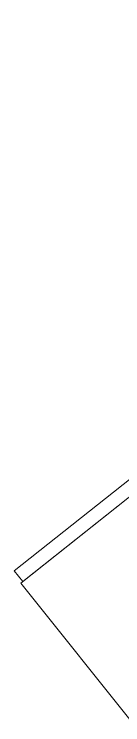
# Model space of a CAD drawing. Header units: millimetres. Extents: x 0 to 57242, y -59538 to 11130.
# Drawn here: x 21828 to 21946, y -25761 to -24985 of the extents above; entities that cross this region are included whole.
import ezdxf

# ---------------------------------------------------------------- set-up
doc = ezdxf.new("R2010")
doc.units = ezdxf.units.MM
doc.layers.add('I-FURN', color=30, linetype='Continuous', lineweight=9)

# ---------------------------------------------------------------- blocks, each defined once
blk = doc.blocks.new('LR1579_PANEL_TV_019_CH - LR1579_PANEL_TV_019_CH-V9-Level 0')
at = {"layer": 'I-FURN'}
for p, q in [((1000, -15), (1000, -335)), ((1000, -335), (-1000, -335)), ((503, -335), (997, -335)), ((997, -350), (997, -335)), ((997, -350), (503, -350))]:
    blk.add_line(p, q, dxfattribs=at)

msp = doc.modelspace()

# ---------------------------------------------------------------- block references
at = {"layer": 'I-FURN', "rotation": 218.5192572358332}
msp.add_blockref('LR1579_PANEL_TV_019_CH - LR1579_PANEL_TV_019_CH-V9-Level 0', (22825.8, -25245.51), dxfattribs=at)

doc.saveas('drawing.dxf')
